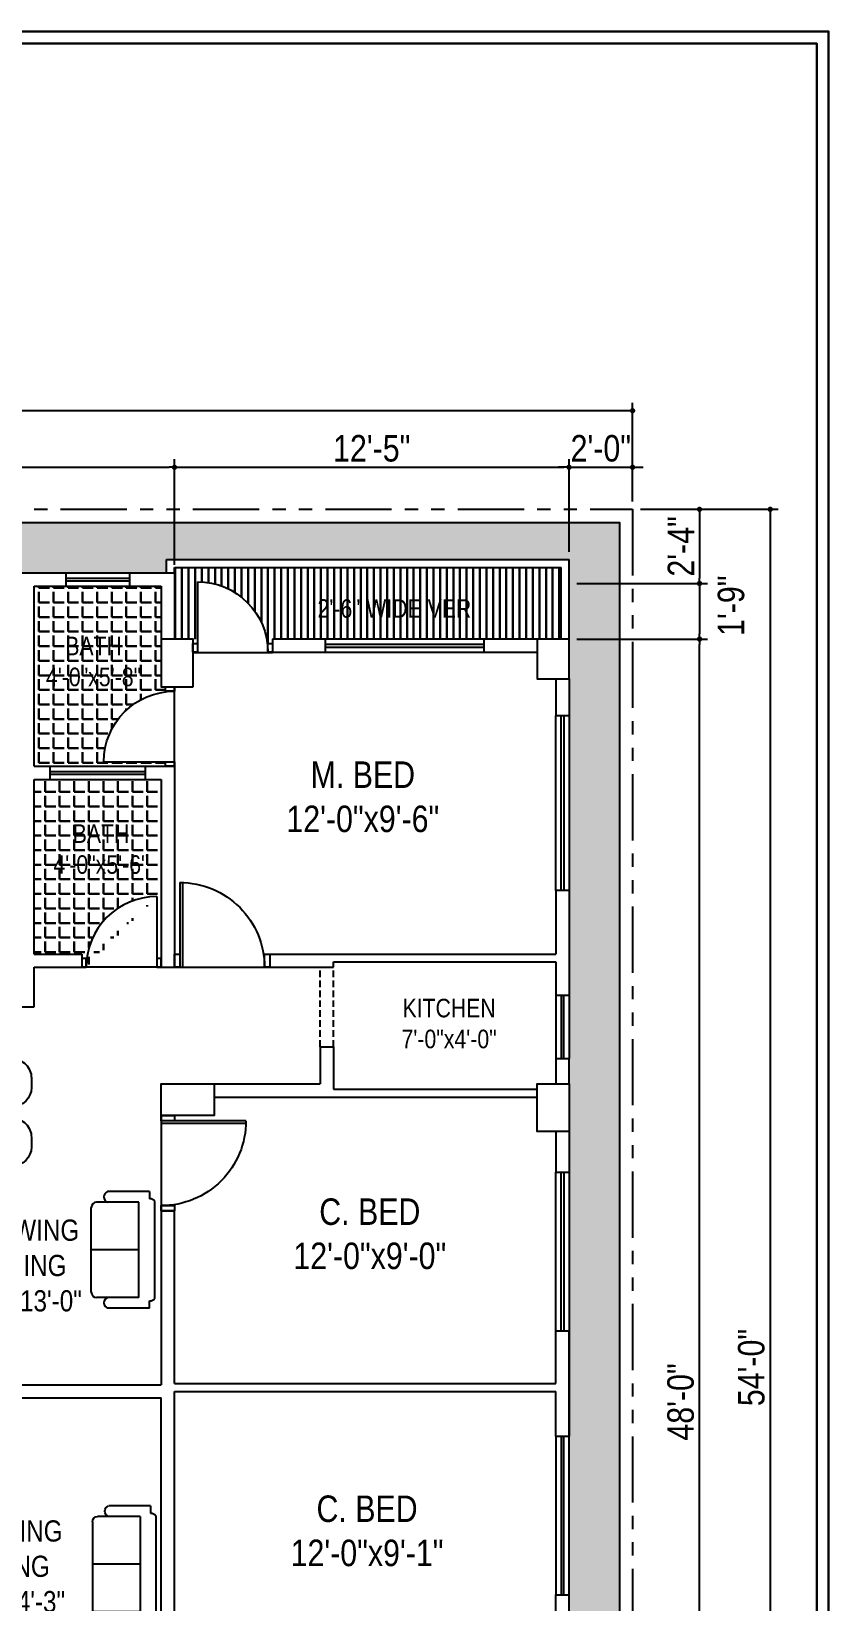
# Model space of a CAD drawing. Header units: inches. Extents: x -159432 to -126829, y -44881 to -40109.
# Drawn here: x -154369 to -154068, y -42200 to -41607 of the extents above; entities that cross this region are included whole.
import ezdxf

# ---------------------------------------------------------------- set-up
doc = ezdxf.new("R2010")
doc.units = ezdxf.units.IN
doc.header["$LTSCALE"] = 10
doc.header["$MEASUREMENT"] = 0
doc.header["$PDMODE"] = 34
doc.linetypes.add('HIDDEN', pattern=[0.375, 0.25, -0.125])
doc.linetypes.add('PHANTOMX2', pattern=[5, 2.5, -0.5, 0.5, -0.5, 0.5, -0.5])
doc.layers.get('0').update_dxf_attribs({"color": 140, "lineweight": 25})
doc.layers.get('Defpoints').update_dxf_attribs({"lineweight": 25})
for name, color, linetype, lineweight in [('BOUNDERY', 32, 'PHANTOMX2', 25), ('COLUM', 10, 'Continuous', 25), ('DIM', 6, 'Continuous', 25), ('door', 123, 'Continuous', 25), ('FUR', 161, 'Continuous', 25), ('FURNITURE', 77, 'Continuous', 25), ('H', 8, 'Continuous', 15), ('h2', 165, 'Continuous', 30), ('line', 134, 'Continuous', 30), ('TEXT', 6, 'Continuous', 25), ('wall', 7, 'Continuous', 25), ('win', 143, 'Continuous', 25)]:
    doc.layers.add(name, color=color, linetype=linetype, lineweight=lineweight)
doc.styles.add('arn', font='ARIALN.TTF')
doc.dimstyles.new('DIM', dxfattribs={"dimtxt": 10, "dimasz": 2, "dimexe": 3, "dimexo": 3, "dimgap": 2, "dimtad": 1, "dimdec": 1, "dimzin": 1, "dimdsep": 46, "dimlunit": 4, "dimtxsty": 'arn', "dimblk": 'DOT', "dimcen": 0.09, "dimclrd": 256, "dimclre": 256, "dimclrt": 256, "dimaunit": 1, "dimadec": 0, "dimazin": 0, "dimtfac": 1, "dimtdec": 1, "dimtix": 1, "dimtmove": 2, "dimatfit": 3, "dimldrblk": 'OPEN30', "dimfxl": 10, "dimtolj": 1, "dimtzin": 0, "dimlwd": -1, "dimlwe": -1, "dimarcsym": 0})
pattern_1 = [(90, (-2707.9272, 0), (-3.535533905, 3.535533905), [0.9375, -6.13356781]), (45, (-2707.927, 0), (-3.5355339, 3.5355339), [0.9375, -4.0625]), (135, (-2707.927, 0), (-3.5355339, -3.5355339), [0.9375, -4.0625])]

# ---------------------------------------------------------------- blocks, each defined once
blk = doc.blocks.new('D36')
at = {"layer": 'door'}
for p, q in [((27731.72, -1583.1), (27731.72, -1585.1)), ((27736.72, -1583.1), (27731.72, -1583.1)), ((27731.72, -1619.1), (27731.72, -1583.1)), ((27731.72, -1585.1), (27736.72, -1585.1)), ((27736.72, -1585.1), (27736.72, -1583.1)), ((27763.72, -1616.1), (27731.72, -1616.1)), ((27763.72, -1617.1), (27731.72, -1617.1)), ((27736.72, -1617.1), (27731.72, -1617.1)), ((27731.72, -1617.1), (27731.72, -1619.1)), ((27736.72, -1619.1), (27736.72, -1617.1)), ((27731.72, -1619.1), (27736.72, -1619.1))]:
    blk.add_line(p, q, dxfattribs=at)
at = {"layer": 'door', "linetype": 'ByBlock'}
blk.add_ellipse((27731.72, -1617.1), major_axis=(-22.63, -22.63), ratio=1, start_param=2.356194, end_param=3.926991, dxfattribs=at)
blk = doc.blocks.new('D1')
at = {"layer": 'door'}
for p, q in [((231942, 594723), (231942, 594673)), ((232042, 594723), (231942, 594723)), ((232042, 594673), (232042, 594723)), ((231942, 594673), (232042, 594673)), ((232742, 593873), (231942, 593873)), ((232042, 593873), (231942, 593873)), ((231942, 593873), (231942, 593823)), ((231942, 593823), (232042, 593823)), ((232042, 593823), (232042, 593873))]:
    blk.add_line(p, q, dxfattribs=at)
at = {"layer": 'door', "linetype": 'ByBlock'}
blk.add_arc((231942, 593873), 800, 0, 90, dxfattribs=at)
blk = doc.blocks.new('door')
at = {"layer": 'door'}
blk.add_line((-148358.38, -38071.49), (-148328.38, -38071.49), dxfattribs=at)
at = {"layer": 'door', "extrusion": (0, 0, -1), "xscale": 0.03333332273177803, "yscale": 0.03333332278998569, "zscale": -0.0333333227645894, "rotation": 90}
blk.add_blockref('D1', (168152.49, -45802.87), dxfattribs=at)
blk = doc.blocks.new('sf')
at = {"layer": 'FURNITURE'}
for p, q in [((-163437.22, -36082.66), (-163437.22, -36135.95)), ((-163435.22, -36078.95), (-163419.38, -36078.95)), ((-163435.22, -36078.95), (-163435.22, -36081.67)), ((-163431.22, -36082.95), (-163431.22, -36136.95)), ((-163431.22, -36082.95), (-163415.22, -36082.95)), ((-163413.22, -36084.95), (-163413.22, -36134.95)), ((-163431.22, -36100.95), (-163413.22, -36100.95)), ((-163431.22, -36118.95), (-163413.22, -36118.95)), ((-163437.22, -36135.95), (-163437.22, -36137.5)), ((-163431.22, -36136.95), (-163415.22, -36136.95)), ((-163435.22, -36138.57), (-163435.22, -36140.95)), ((-163435.22, -36140.95), (-163419.38, -36140.95))]:
    blk.add_line(p, q, dxfattribs=at)
for centre, radius, start, end in [((-163435.27, -36084.07), 2.41, 88.83078, 144.15884), ((-163420.1, -36080.95), 2.13, 289.89458, 70.10542), ((-163415.22, -36084.95), 2, 0, 90), ((-163420.1, -36138.95), 2.13, 289.89458, 70.10542), ((-163415.22, -36134.95), 2, 270, 0), ((-163435.22, -36136.17), 2.4, 213.77695, 270.03701)]:
    blk.add_arc(centre, radius, start, end, dxfattribs=at)
blk = doc.blocks.new('s1')
at = {"layer": 'FURNITURE'}
for p, q in [((-147203.1, -40403.5), (-147219.1, -40403.5)), ((-147199.1, -40399.5), (-147214.94, -40399.5)), ((-147203.1, -40439.5), (-147203.1, -40403.5)), ((-147199.1, -40399.5), (-147199.1, -40402.22)), ((-147197.1, -40439.79), (-147197.1, -40403.21)), ((-147221.1, -40437.5), (-147221.1, -40405.5)), ((-147203.1, -40421.5), (-147221.1, -40421.5)), ((-147203.1, -40439.5), (-147219.1, -40439.5)), ((-147199.1, -40443.5), (-147199.1, -40440.79)), ((-147199.1, -40443.5), (-147214.94, -40443.5))]:
    blk.add_line(p, q, dxfattribs=at)
for centre, radius, start, end in [((-147219.1, -40405.5), 2, 90, 180), ((-147214.22, -40401.5), 2.13, 109.89458, 250.10542), ((-147199.05, -40404.62), 2.41, 35.84116, 91.16922), ((-147219.1, -40437.5), 2, 180, 270), ((-147214.22, -40441.5), 2.13, 109.89458, 250.10542), ((-147199.05, -40438.38), 2.41, 268.83078, 324.15884)]:
    blk.add_arc(centre, radius, start, end, dxfattribs=at)
blk = doc.blocks.new('_Dot')
at = {"color": 0, "linetype": 'ByBlock', "lineweight": -2}
blk.add_line((-0.5, 0), (-1, 0), dxfattribs=at)
at = {"color": 0, "linetype": 'ByBlock', "const_width": 0.5}
blk.add_lwpolyline([(-0.25, 0, 1), (0.25, 0, 1)], format="xyb", close=True, dxfattribs=at)
blk = doc.blocks.new('*D480')
at = {"layer": 'Defpoints', "color": 0}
for p in [(-154658.16, -41750.6), (-154658.16, -41787.83), (-154142.16, -41787.83)]:
    blk.add_point(p, dxfattribs=at)
at = {"layer": 'DIM'}
for p, q in [((-154658.16, -41784.83), (-154658.16, -41747.6)), ((-154144.16, -41750.6), (-154656.16, -41750.6)), ((-154142.16, -41784.83), (-154142.16, -41747.6))]:
    blk.add_line(p, q, dxfattribs=at)
at = {"layer": 'DIM', "xscale": 2, "yscale": 2, "zscale": 2, "rotation": 180}
blk.add_blockref('_Dot', (-154658.16, -41750.6), dxfattribs=at)
at = {"layer": 'DIM', "xscale": 2, "yscale": 2, "zscale": 2}
blk.add_blockref('_Dot', (-154142.16, -41750.6), dxfattribs=at)
at = {"layer": 'DIM', "insert": (-154400.16, -41743.5), "char_height": 10, "attachment_point": 5, "style": 'arn'}
blk.add_mtext('\\A1;43\'-0"', dxfattribs=at)
blk = doc.blocks.new('_Open30')
at = {"color": 0, "linetype": 'ByBlock', "lineweight": -2}
for p, q in [((-1, 0.27), (0, 0)), ((0, 0), (-1, -0.27)), ((0, 0), (-1, 0))]:
    blk.add_line(p, q, dxfattribs=at)
blk = doc.blocks.new('*D474')
at = {"layer": 'Defpoints', "color": 0}
for p in [(-154142.16, -41771.96), (-154142.16, -41787.83), (-154166.16, -41806.83)]:
    blk.add_point(p, dxfattribs=at)
at = {"layer": 'DIM'}
for p, q in [((-154168.16, -41771.96), (-154170.16, -41771.96)), ((-154166.16, -41803.83), (-154166.16, -41768.96)), ((-154166.16, -41771.96), (-154142.16, -41771.96)), ((-154142.16, -41784.83), (-154142.16, -41768.96)), ((-154140.16, -41771.96), (-154138.16, -41771.96))]:
    blk.add_line(p, q, dxfattribs=at)
at = {"layer": 'DIM', "xscale": 2, "yscale": 2, "zscale": 2}
blk.add_blockref('_Dot', (-154166.16, -41771.96), dxfattribs=at)
at = {"layer": 'DIM', "xscale": 2, "yscale": 2, "zscale": 2, "rotation": 180}
blk.add_blockref('_Dot', (-154142.16, -41771.96), dxfattribs=at)
at = {"layer": 'DIM', "insert": (-154154.16, -41764.86), "char_height": 10, "attachment_point": 5, "style": 'arn'}
blk.add_mtext('\\A1;2\'-0"', dxfattribs=at)
blk = doc.blocks.new('*D478')
at = {"layer": 'Defpoints', "color": 0}
for p in [(-154315.16, -41771.96), (-154493.16, -41806.83), (-154315.16, -41811.83)]:
    blk.add_point(p, dxfattribs=at)
at = {"layer": 'DIM'}
for p, q in [((-154493.16, -41803.83), (-154493.16, -41768.96)), ((-154491.16, -41771.96), (-154317.16, -41771.96)), ((-154315.16, -41808.83), (-154315.16, -41768.96))]:
    blk.add_line(p, q, dxfattribs=at)
at = {"layer": 'DIM', "xscale": 2, "yscale": 2, "zscale": 2, "rotation": 180}
blk.add_blockref('_Dot', (-154493.16, -41771.96), dxfattribs=at)
at = {"layer": 'DIM', "xscale": 2, "yscale": 2, "zscale": 2}
blk.add_blockref('_Dot', (-154315.16, -41771.96), dxfattribs=at)
at = {"layer": 'DIM', "insert": (-154404.16, -41764.86), "char_height": 10, "attachment_point": 5, "style": 'arn'}
blk.add_mtext('\\A1;14\'-10"', dxfattribs=at)
blk = doc.blocks.new('*D479')
at = {"layer": 'Defpoints', "color": 0}
for p in [(-154166.16, -41771.96), (-154166.16, -41806.83), (-154315.16, -41811.83)]:
    blk.add_point(p, dxfattribs=at)
at = {"layer": 'DIM'}
for p, q in [((-154315.16, -41808.83), (-154315.16, -41768.96)), ((-154313.16, -41771.96), (-154168.16, -41771.96)), ((-154166.16, -41803.83), (-154166.16, -41768.96))]:
    blk.add_line(p, q, dxfattribs=at)
at = {"layer": 'DIM', "xscale": 2, "yscale": 2, "zscale": 2, "rotation": 180}
blk.add_blockref('_Dot', (-154315.16, -41771.96), dxfattribs=at)
at = {"layer": 'DIM', "xscale": 2, "yscale": 2, "zscale": 2}
blk.add_blockref('_Dot', (-154166.16, -41771.96), dxfattribs=at)
at = {"layer": 'DIM', "insert": (-154240.66, -41764.86), "char_height": 10, "attachment_point": 5, "style": 'arn'}
blk.add_mtext('\\A1;12\'-5"', dxfattribs=at)
blk = doc.blocks.new('*D469')
at = {"layer": 'Defpoints', "color": 0}
for p in [(-154142.16, -41787.83), (-154166.16, -41815.83), (-154116.88, -41815.83)]:
    blk.add_point(p, dxfattribs=at)
at = {"layer": 'DIM'}
for p, q in [((-154139.16, -41787.83), (-154113.88, -41787.83)), ((-154116.88, -41789.83), (-154116.88, -41813.83)), ((-154163.16, -41815.83), (-154113.88, -41815.83))]:
    blk.add_line(p, q, dxfattribs=at)
at = {"layer": 'DIM', "xscale": 2, "yscale": 2, "zscale": 2}
for p, rotation in [((-154116.88, -41787.83), 90), ((-154116.88, -41815.83), 270)]:
    blk.add_blockref('_Dot', p, dxfattribs=dict(at, rotation=rotation))
at = {"layer": 'DIM', "insert": (-154123.9, -41801.83), "char_height": 10, "attachment_point": 5, "rotation": 90, "style": 'arn'}
blk.add_mtext('\\A1;2\'-4"', dxfattribs=at)
blk = doc.blocks.new('*D471')
at = {"layer": 'Defpoints', "color": 0}
for p in [(-154142.16, -41787.83), (-154142.16, -42435.83), (-154090.18, -42435.83)]:
    blk.add_point(p, dxfattribs=at)
at = {"layer": 'DIM'}
for p, q in [((-154139.16, -41787.83), (-154087.18, -41787.83)), ((-154090.18, -41789.83), (-154090.18, -42433.83)), ((-154139.16, -42435.83), (-154087.18, -42435.83))]:
    blk.add_line(p, q, dxfattribs=at)
at = {"layer": 'DIM', "xscale": 2, "yscale": 2, "zscale": 2}
for p, rotation in [((-154090.18, -41787.83), 90), ((-154090.18, -42435.83), 270)]:
    blk.add_blockref('_Dot', p, dxfattribs=dict(at, rotation=rotation))
at = {"layer": 'DIM', "insert": (-154097.29, -42111.83), "char_height": 10, "attachment_point": 5, "rotation": 90, "style": 'arn'}
blk.add_mtext('\\A1;54\'-0"', dxfattribs=at)
blk = doc.blocks.new('*D472')
at = {"layer": 'Defpoints', "color": 0}
for p in [(-154166.16, -41815.83), (-154166.16, -41836.83), (-154116.88, -41836.83)]:
    blk.add_point(p, dxfattribs=at)
at = {"layer": 'DIM'}
for p, q in [((-154163.16, -41815.83), (-154113.88, -41815.83)), ((-154116.88, -41817.83), (-154116.88, -41834.83)), ((-154163.16, -41836.83), (-154113.88, -41836.83))]:
    blk.add_line(p, q, dxfattribs=at)
at = {"layer": 'DIM', "xscale": 2, "yscale": 2, "zscale": 2}
for p, rotation in [((-154116.88, -41815.83), 90), ((-154116.88, -41836.83), 270)]:
    blk.add_blockref('_Dot', p, dxfattribs=dict(at, rotation=rotation))
at = {"layer": 'DIM', "insert": (-154104.95, -41824.22), "char_height": 10, "attachment_point": 5, "rotation": 90, "style": 'arn'}
blk.add_mtext('\\A1;1\'-9"', dxfattribs=at)
blk = doc.blocks.new('*D475')
at = {"layer": 'Defpoints', "color": 0}
for p in [(-154166.16, -41836.83), (-154116.88, -41836.83), (-154166.16, -42412.83)]:
    blk.add_point(p, dxfattribs=at)
at = {"layer": 'DIM'}
for p, q in [((-154163.16, -41836.83), (-154113.88, -41836.83)), ((-154116.88, -42410.83), (-154116.88, -41838.83)), ((-154163.16, -42412.83), (-154113.88, -42412.83))]:
    blk.add_line(p, q, dxfattribs=at)
at = {"layer": 'DIM', "xscale": 2, "yscale": 2, "zscale": 2}
for p, rotation in [((-154116.88, -41836.83), 90), ((-154116.88, -42412.83), 270)]:
    blk.add_blockref('_Dot', p, dxfattribs=dict(at, rotation=rotation))
at = {"layer": 'DIM', "insert": (-154123.99, -42124.83), "char_height": 10, "attachment_point": 5, "rotation": 90, "style": 'arn'}
blk.add_mtext('\\A1;48\'-0"', dxfattribs=at)

msp = doc.modelspace()

# ---------------------------------------------------------------- hatches: boundary and pattern name
at = {"layer": 'H'}
h = msp.add_hatch(dxfattribs=at)
h.set_pattern_fill('GRASS', color=3, scale=5, style=0)
h.set_pattern_definition(pattern_1)
h.paths.add_polyline_path([(-154147.16309, -41792.82783), (-154653.16309, -41792.82783), (-154653.16309, -42111.82783), (-154640.16309, -42111.82783), (-154640.16309, -42090.82783), (-154640.16309, -42063.82783), (-154634.16309, -42063.82783), (-154634.16309, -42027.84863), (-154634.16309, -42006.15268), (-154634.16309, -41982.4008), (-154634.16309, -41940.82783), (-154634.16309, -41880.82783), (-154634.16309, -41851.82783), (-154634.16309, -41836.82783), (-154634.16309, -41806.82783), (-154563.16309, -41806.82783), (-154539.80738, -41806.82783), (-154515.80738, -41806.82783), (-154493.16309, -41806.82783), (-154493.16309, -41811.82783), (-154463.16309, -41811.82783), (-154403.16309, -41811.82783), (-154356.16309, -41811.82783), (-154332.16309, -41811.82783), (-154318.16309, -41811.82783), (-154318.16309, -41806.82783), (-154166.16309, -41806.82783), (-154166.16309, -41836.82783), (-154166.16309, -41851.82783), (-154166.16309, -41865.77154), (-154166.16309, -41931.77154), (-154166.16309, -41971.39267), (-154166.16309, -41995.14456), (-154166.16309, -42004.71524), (-154166.16309, -42022.71524), (-154166.16309, -42038.02706), (-154166.16309, -42098.00625), (-154166.16309, -42111.82783), (-154147.16309, -42111.82783)])
h.paths.add_polyline_path([(-154447.41577, -41813.30669), (-154447.41577, -41786.34898), (-154432.20431, -41786.34898), (-154432.20431, -41813.30669)], flags=9)
h = msp.add_hatch(dxfattribs=at)
h.set_pattern_fill('GRASS', color=3, scale=5, style=0)
h.set_pattern_definition(pattern_1)
h.paths.add_polyline_path([(-154166.16309, -42312.82783), (-154166.16309, -42366.82783), (-154166.16309, -42397.82784), (-154166.16309, -42412.82784), (-154178.16309, -42412.82784), (-154210.16309, -42412.82783), (-154270.16309, -42412.82783), (-154308.16309, -42412.82783), (-154320.16309, -42412.82783), (-154338.16309, -42412.82783), (-154362.16309, -42412.82783), (-154377.9123, -42412.82783), (-154437.9123, -42412.82783), (-154486.16309, -42412.82783), (-154498.16309, -42412.82783, 0.236805474), (-154490.22693, -42430.82783), (-154147.16309, -42430.82783), (-154147.16309, -42111.82783), (-154166.16309, -42111.82783), (-154166.16309, -42137.73386), (-154166.16309, -42197.71305), (-154166.16309, -42216.94042), (-154166.16309, -42234.94042), (-154166.16309, -42246.36566), (-154166.16309, -42270.11754)])
at = {"layer": 'h2'}
h = msp.add_hatch(dxfattribs=at)
h.set_pattern_fill('LINE', color=256, scale=20, angle=90, style=0)
h.set_pattern_definition([(90, (-6922.3471, -116.5162), (-2.5, 2e-16), [])])
edge = h.paths.add_edge_path()
edge.add_line((-154315.16309, -41809.82783), (-154315.16309, -41811.82783))
edge.add_line((-154315.16309, -41811.82783), (-154315.16309, -41836.82783))
edge.add_line((-154315.16309, -41836.82783), (-154306.493, -41836.82783))
edge.add_line((-154306.493, -41836.82783), (-154306.493, -41815.16117))
edge.add_ellipse((-154306.493, -41841.82783), major_axis=(26.66666, 0.00337), ratio=0.999999998, start_angle=359.99275559, end_angle=449.99275559, ccw=False)
edge.add_line((-154279.95341, -41838.4945), (-154278.15968, -41838.4945))
edge.add_line((-154278.15968, -41838.4945), (-154278.15968, -41836.82783))
edge.add_line((-154278.15968, -41836.82783), (-154258.16309, -41836.82783))
edge.add_line((-154258.16309, -41836.82783), (-154198.16309, -41836.82783))
edge.add_line((-154198.16309, -41836.82783), (-154178.16309, -41836.82783))
edge.add_line((-154178.16309, -41836.82783), (-154169.16309, -41836.82783))
edge.add_line((-154169.16309, -41836.82783), (-154169.16309, -41809.82783))
edge.add_line((-154169.16309, -41809.82783), (-154315.16309, -41809.82783))
h.paths.add_polyline_path([(-154262.7327, -41819.99629), (-154201.48986, -41819.99629), (-154201.48986, -41830.64431), (-154262.7327, -41830.64431)], flags=24)
h = msp.add_hatch(dxfattribs=at)
h.set_pattern_fill('ANGLE', color=256, scale=20, style=0)
h.set_pattern_definition([(0, (-6922.347, -116.516), (0, 5.5), [4, -1.5]), (90, (-6922.347, -116.516), (-5.5, 3e-16), [4, -1.5])])
edge = h.paths.add_edge_path()
edge.add_line((-154356.16309, -41816.82783), (-154368.16309, -41816.82783))
edge.add_line((-154368.16309, -41816.82783), (-154368.16309, -41884.82782))
edge.add_line((-154368.16309, -41884.82782), (-154362.16309, -41884.82782))
edge.add_line((-154362.16309, -41884.82782), (-154326.16309, -41884.82782))
edge.add_line((-154326.16309, -41884.82782), (-154318.49642, -41884.82782))
edge.add_line((-154318.49642, -41884.82782), (-154318.49642, -41883.16116))
edge.add_line((-154318.49642, -41883.16116), (-154341.82975, -41883.16116))
edge.add_ellipse((-154315.16309, -41883.16116), major_axis=(-0.00337, 26.66666), ratio=0.999999998, start_angle=359.99275335, end_angle=449.99275335, ccw=False)
edge.add_line((-154315.16309, -41856.4945), (-154318.49642, -41856.4945))
edge.add_line((-154318.49642, -41856.4945), (-154318.49642, -41854.82783))
edge.add_line((-154318.49642, -41854.82783), (-154320.15967, -41854.82783))
edge.add_line((-154320.15967, -41854.82783), (-154320.15967, -41852.82783))
edge.add_line((-154320.16309, -41852.82783), (-154320.16309, -41848.82783))
edge.add_line((-154320.15967, -41848.82783), (-154320.15967, -41836.82783))
edge.add_line((-154320.15967, -41836.82783), (-154320.16309, -41836.82783))
edge.add_line((-154320.16309, -41836.82783), (-154320.16309, -41816.82783))
edge.add_line((-154320.16309, -41816.82783), (-154332.16309, -41816.82783))
edge.add_line((-154332.16309, -41816.82783), (-154356.16309, -41816.82783))
h.paths.add_polyline_path([(-154365.21469, -41834.19216), (-154326.22765, -41834.19216), (-154326.22765, -41856.50685), (-154365.21469, -41856.50685)], flags=24)
h = msp.add_hatch(dxfattribs=at)
h.set_pattern_fill('ANGLE', color=256, scale=20, style=0)
h.set_pattern_definition([(0, (-4918.017, -116.516), (0, 5.5), [4, -1.5]), (90, (-4918.017, -116.516), (-5.5, 3e-16), [4, -1.5])])
edge = h.paths.add_edge_path()
edge.add_line((-154362.16309, -41889.82782), (-154368.16309, -41889.82782))
edge.add_line((-154368.16309, -41889.82782), (-154368.16309, -41955.71524))
edge.add_line((-154368.16309, -41955.71524), (-154350.16309, -41955.71524))
edge.add_line((-154350.16309, -41955.71524), (-154350.16309, -41957.38191))
edge.add_line((-154350.16309, -41957.38191), (-154348.26091, -41957.38191))
edge.add_ellipse((-154321.82976, -41960.71524), major_axis=(-26.66666, 0.00043), ratio=0.999999998, start_angle=-89.99908437, end_angle=0.00091563, ccw=False)
edge.add_line((-154321.82976, -41934.04859), (-154321.82976, -41957.38191))
edge.add_line((-154321.82976, -41957.38191), (-154320.16309, -41957.38191))
edge.add_line((-154320.16309, -41957.38191), (-154320.16309, -41889.82782))
edge.add_line((-154320.16309, -41889.82782), (-154326.16309, -41889.82782))
edge.add_line((-154326.16309, -41889.82782), (-154362.16309, -41889.82782))
h.paths.add_polyline_path([(-154362.39217, -41904.9778), (-154323.40513, -41904.9778), (-154323.40513, -41927.29249), (-154362.39217, -41927.29249)], flags=24)

# ---------------------------------------------------------------- linework, layer by layer
at = {"layer": 'BOUNDERY'}
msp.add_lwpolyline([(-154658.16309, -41787.82783), (-154142.16309, -41787.82783), (-154142.16309, -42435.82783), (-154658.16309, -42435.82783)], close=True, dxfattribs=at)
at = {"layer": 'COLUM'}
for points in [[(-154308.15967, -41854.82783), (-154308.15967, -41836.82783), (-154320.15967, -41836.82783), (-154320.15967, -41854.82783), (-154308.15967, -41854.82783)], [(-154166.16309, -41851.82783), (-154166.16309, -41836.82783), (-154178.16309, -41836.82783), (-154178.16309, -41851.82783), (-154166.16309, -41851.82783)], [(-154300.16309, -42004.71524), (-154300.16309, -42016.71524), (-154320.16309, -42016.71524), (-154320.16309, -42004.71524), (-154300.16309, -42004.71524)], [(-154166.16309, -42004.71524), (-154166.16309, -42022.71524), (-154178.16309, -42022.71524), (-154178.16309, -42004.71524), (-154166.16309, -42004.71524)]]:
    msp.add_lwpolyline(points, dxfattribs=at)
at = {"layer": 'DIM'}
for p, q in [((-154318.16309, -41806.82783), (-154166.16309, -41806.82783)), ((-154318.16309, -41811.82783), (-154318.16309, -41806.82783)), ((-154315.16309, -41809.82783), (-154169.16309, -41809.82783)), ((-154315.16309, -41811.82783), (-154315.16309, -41809.82783)), ((-154169.16309, -41836.82783), (-154169.16309, -41809.82783)), ((-154166.16309, -41836.82783), (-154166.16309, -41806.82783))]:
    msp.add_line(p, q, dxfattribs=at)
at = {"layer": 'door', "linetype": 'HIDDEN'}
for p, q in [((-154260.16309, -41990.71524), (-154260.16309, -41960.71524)), ((-154255.16309, -41990.71524), (-154255.16309, -41960.71524))]:
    msp.add_line(p, q, dxfattribs=at)
at = {"layer": 'FUR'}
for p, q in [((-154369.1853, -42002.5274), (-154369.1853, -42006.1274)), ((-154369.1853, -42024.93468), (-154369.1853, -42028.53468))]:
    msp.add_line(p, q, dxfattribs=at)
at = {"layer": 'FUR', "extrusion": (0, 0, -1)}
for centre, major_axis, start_param, end_param in [((-154376.3853, -42002.5274), (5.09117, 5.09117), 5.497787144, 7.068583471), ((-154376.3853, -42006.1274), (5.09117, -5.09117), -0.785398163, 0.785398163), ((-154376.3853, -42024.93468), (5.09117, 5.09117), 5.497787144, 7.068583471), ((-154376.3853, -42028.53468), (5.09117, -5.09117), -0.785398163, 0.785398163)]:
    msp.add_ellipse(centre, major_axis=major_axis, ratio=1, start_param=start_param, end_param=end_param, dxfattribs=at)
at = {"layer": 'line'}
msp.add_lwpolyline([(-154753.7778, -41607.40287), (-154753.7778, -42638.26387), (-154068.14282, -42638.26387), (-154068.14282, -41607.40287)], close=True, dxfattribs=at)
msp.add_lwpolyline([(-154072.65015, -42571.95265), (-154072.65015, -41611.9102), (-154749.27047, -41611.9102), (-154749.27047, -42571.95265)], dxfattribs=at)
at = {"layer": 'wall'}
for p, q in [((-154403.16309, -41811.82783), (-154356.16309, -41811.82783)), ((-154332.16309, -41811.82783), (-154315.16309, -41811.82783)), ((-154332.16309, -41811.82783), (-154332.16309, -41816.82783)), ((-154368.16309, -41884.82782), (-154368.16309, -41816.82783)), ((-154368.16309, -41816.82783), (-154356.16309, -41816.82783)), ((-154332.16309, -41816.82783), (-154320.16309, -41816.82783)), ((-154278.15968, -41836.82783), (-154278.15968, -41841.82783)), ((-154258.16309, -41836.82783), (-154278.15968, -41836.82783)), ((-154258.16309, -41841.82783), (-154258.16309, -41836.82783)), ((-154258.16309, -41841.82783), (-154258.16309, -41836.82783)), ((-154178.16309, -41836.82783), (-154198.16309, -41836.82783)), ((-154198.16309, -41841.82783), (-154198.16309, -41836.82783)), ((-154198.16309, -41841.82783), (-154198.16309, -41836.82783)), ((-154258.16309, -41841.82783), (-154278.15968, -41841.82783)), ((-154178.16309, -41841.82783), (-154198.16309, -41841.82783)), ((-154166.16309, -41865.77154), (-154171.16309, -41865.77154)), ((-154368.16309, -41884.82782), (-154362.16309, -41884.82782)), ((-154326.16309, -41884.82782), (-154315.16309, -41884.82782)), ((-154326.16309, -41884.82782), (-154326.16309, -41889.82782)), ((-154368.16309, -41955.71524), (-154368.16309, -41889.82782)), ((-154368.16309, -41889.82782), (-154362.16309, -41889.82782)), ((-154326.16309, -41889.82782), (-154320.16309, -41889.82782)), ((-154166.16309, -41931.77154), (-154171.16309, -41931.77154)), ((-154368.16309, -41955.71524), (-154350.16309, -41955.71524)), ((-154279.16309, -41955.71524), (-154171.16309, -41955.71524)), ((-154368.16309, -41975.71524), (-154368.16309, -41960.71524)), ((-154368.16309, -41960.71524), (-154350.16309, -41960.71524)), ((-154320.16309, -41960.71524), (-154315.16309, -41960.71524)), ((-154279.16309, -41960.71524), (-154255.16309, -41960.71524)), ((-154255.16309, -41958.71524), (-154171.16309, -41958.71524)), ((-154255.16309, -41960.71524), (-154255.16309, -41958.71524)), ((-154410.16309, -41975.71524), (-154368.16309, -41975.71524)), ((-154166.16309, -41971.39267), (-154171.16309, -41971.39267)), ((-154260.16309, -41990.71524), (-154255.16309, -41990.71524)), ((-154171.16309, -41995.14456), (-154166.16309, -41995.14456)), ((-154166.16309, -42004.71524), (-154166.16309, -41995.14456)), ((-154300.16309, -42004.71524), (-154260.16309, -42004.71524)), ((-154300.16309, -42009.71524), (-154178.16309, -42009.71524)), ((-154255.16309, -42006.71524), (-154178.16309, -42006.71524)), ((-154171.16309, -42038.02706), (-154166.16309, -42038.02706)), ((-154320.16309, -42052.71524), (-154315.16309, -42052.71524)), ((-154171.16309, -42098.00625), (-154166.16309, -42098.00625)), ((-154171.16309, -42117.82783), (-154171.16309, -42098.00625)), ((-154428.16309, -42118.32783), (-154320.16309, -42118.32783)), ((-154315.16309, -42117.82783), (-154171.16309, -42117.82783)), ((-154428.16309, -42123.32783), (-154320.16309, -42123.32783)), ((-154315.16309, -42120.82783), (-154171.16309, -42120.82783)), ((-154171.16309, -42137.73386), (-154171.16309, -42120.82783)), ((-154171.16309, -42137.73386), (-154166.16309, -42137.73386)), ((-154171.16309, -42197.71305), (-154166.16309, -42197.71305)), ((-154166.16309, -42216.94042), (-154166.16309, -42197.71305))]:
    msp.add_line(p, q, dxfattribs=at)
at = {"layer": 'wall', "ltscale": 0.5}
for p, q in [((-154356.16309, -41811.82783), (-154356.16309, -41816.82783)), ((-154315.16309, -41811.82783), (-154315.16309, -41836.82783)), ((-154320.16309, -41816.82783), (-154320.16309, -41836.82783)), ((-154320.16309, -41848.82783), (-154320.16309, -41852.82783)), ((-154171.16309, -41851.82783), (-154171.16309, -41865.77154)), ((-154166.16309, -41851.82783), (-154166.16309, -41865.77154)), ((-154362.16309, -41884.82782), (-154362.16309, -41889.82782)), ((-154315.16309, -41884.82782), (-154315.16309, -41960.71524)), ((-154315.16309, -41884.82782), (-154315.16309, -41960.71524)), ((-154320.16309, -41889.82782), (-154320.16309, -41960.71524)), ((-154171.16309, -41931.77154), (-154171.16309, -41955.71524)), ((-154166.16309, -41931.77154), (-154166.16309, -41971.39267)), ((-154350.16309, -41955.71524), (-154350.16309, -41960.71524)), ((-154279.16309, -41955.71524), (-154279.16309, -41960.71524)), ((-154171.16309, -41958.71524), (-154171.16309, -41971.39267)), ((-154260.16309, -41990.71524), (-154260.16309, -42004.71524)), ((-154255.16309, -41990.71524), (-154255.16309, -42006.71524)), ((-154171.16309, -41995.14456), (-154171.16309, -42004.71524)), ((-154171.16309, -42022.71524), (-154171.16309, -42038.02706)), ((-154166.16309, -42022.71524), (-154166.16309, -42038.02706)), ((-154166.16309, -42038.02706), (-154166.16309, -42038.91837)), ((-154320.16309, -42052.71524), (-154320.16309, -42118.32783)), ((-154315.16309, -42117.82783), (-154315.16309, -42052.71524)), ((-154166.16309, -42137.73386), (-154166.16309, -42098.00625)), ((-154166.16309, -42098.00625), (-154166.16309, -42137.73386)), ((-154320.16309, -42214.94042), (-154320.16309, -42123.32783)), ((-154315.16309, -42214.94042), (-154315.16309, -42120.82783)), ((-154171.16309, -42216.94042), (-154171.16309, -42197.71305)), ((-154166.16309, -42197.71305), (-154166.16309, -42196.82174))]:
    msp.add_line(p, q, dxfattribs=at)
msp.add_lwpolyline([(-154630.09924, -42430.82783), (-154653.16309, -42430.82783), (-154653.16309, -41792.82783), (-154147.16309, -41792.82783), (-154147.16309, -42430.82783), (-154490.22693, -42430.82783)], dxfattribs=at)
at = {"layer": 'win'}
for p, q in [((-154356.16309, -41811.82783), (-154332.16309, -41811.82783)), ((-154356.16309, -41813.82783), (-154332.16309, -41813.82783)), ((-154356.16309, -41814.82783), (-154332.16309, -41814.82783)), ((-154356.16309, -41816.82783), (-154332.16309, -41816.82783)), ((-154198.16309, -41836.82783), (-154258.16309, -41836.82783)), ((-154198.16309, -41838.82783), (-154258.16309, -41838.82783)), ((-154198.16309, -41838.82783), (-154258.16309, -41838.82783)), ((-154258.16309, -41839.82783), (-154198.16309, -41839.82783)), ((-154258.16309, -41839.82783), (-154198.16309, -41839.82783)), ((-154198.16309, -41841.82783), (-154258.16309, -41841.82783)), ((-154171.16309, -41931.77154), (-154171.16309, -41865.77154)), ((-154169.16309, -41931.77154), (-154169.16309, -41865.77154)), ((-154168.16309, -41865.77154), (-154168.16309, -41931.77154)), ((-154166.16309, -41865.77154), (-154166.16309, -41931.77154)), ((-154362.16309, -41884.82782), (-154326.16309, -41884.82782)), ((-154362.16309, -41886.82782), (-154326.16309, -41886.82782)), ((-154362.16309, -41887.82782), (-154326.16309, -41887.82782)), ((-154362.16309, -41889.82782), (-154326.16309, -41889.82782)), ((-154171.16309, -41971.39267), (-154171.16309, -41995.14456)), ((-154169.16309, -41971.39267), (-154169.16309, -41995.14456)), ((-154168.16309, -41995.14456), (-154168.16309, -41971.39267)), ((-154166.16309, -41971.39267), (-154166.16309, -41995.14456)), ((-154171.16309, -42098.00625), (-154171.16309, -42038.02706)), ((-154169.16309, -42098.00625), (-154169.16309, -42038.02706)), ((-154168.16309, -42038.02706), (-154168.16309, -42098.00625)), ((-154166.16309, -42038.02706), (-154166.16309, -42098.00625)), ((-154171.16309, -42137.73386), (-154171.16309, -42197.71305)), ((-154169.16309, -42137.73386), (-154169.16309, -42197.71305)), ((-154168.16309, -42197.71305), (-154168.16309, -42137.73386)), ((-154166.16309, -42197.71305), (-154166.16309, -42137.73386))]:
    msp.add_line(p, q, dxfattribs=at)

# ---------------------------------------------------------------- block references
at = {"layer": 'door', "xscale": -1}
for p, rotation in [((-152696.0592, -69692.43463), 270), ((-182051.88247, -43635.81913), 180)]:
    msp.add_blockref('D36', p, dxfattribs=dict(at, rotation=rotation))
at = {"layer": 'FURNITURE', "xscale": -1}
msp.add_blockref('sf', (-317759.38467, -6085.12229), dxfattribs=at)
at = {"layer": 'wall'}
for name, p in [('door', (-5949.78289, -3770.34048)), ('s1', (-7125.46547, -1645.92077))]:
    msp.add_blockref(name, p, dxfattribs=at)
at = {"layer": 'wall', "rotation": 90}
msp.add_blockref('door', (-192386.65044, 106473.54896), dxfattribs=at)
at = {"layer": 'wall', "xscale": -1}
msp.add_blockref('door', (-302678.53988, -3889.22789), dxfattribs=at)

# ---------------------------------------------------------------- texts
at = {"layer": 'TEXT', "style": 'arn'}
for s, insert, char_height, width, attachment_point in [("\\A1;2'-6'' WIDE VER", (-154232.11128, -41828.89431), 7, 58.0372578, 8), ('\\A1;BATH\\P4\'-0"x5\'-8"', (-154345.72117, -41835.94216), 7, 36.1491269, 2), ('\\A1;M. BED  \\P12\'-0"x9\'-6"', (-154244.03024, -41909.82901), 10, 57.2964529, 8), ('\\A1;BATH\\P4\'-0"x5\'-6"', (-154342.89865, -41925.54249), 7, 36.1491269, 8), ('\\A1;KITCHEN\\P7\'-0"x4\'-0"', (-154211.45328, -41991.3974), 7, 35.9533561, 8), ('\\A1;C. BED  \\P12\'-0"x9\'-0"', (-154241.39094, -42047.99091), 10, 63.6675307, 2), ('\\A1;\\pt90;DRAWING\\P/DINING \\P\\ptz;7\'-6"x13\'-0"', (-154373.23285, -42055.97357), 8, 45.8371623, 2), ('\\A1;C. BED  \\P12\'-0"x9\'-1"', (-154242.43105, -42160.15072), 10, 63.6675307, 2), ('\\A1;\\pt90;DRAWING\\P/DINING \\P\\ptz;8\'-7"x14\'-3"', (-154379.55156, -42169.53731), 8, 46.1045566, 2)]:
    msp.add_mtext(s, dxfattribs=dict(at, insert=insert, char_height=char_height, width=width, attachment_point=attachment_point))

# ---------------------------------------------------------------- dimensions: what is measured, and where the dimension line sits
at = {"layer": 'DIM'}
for base, p1, p2, picture, middle in [((-154658.16309, -41750.60205), (-154142.16309, -41787.82783), (-154658.16309, -41787.82783), '*D480', (-154400.16309, -41743.49632)), ((-154315.16309, -41771.96204), (-154493.16309, -41806.82783), (-154315.16309, -41811.82783), '*D478', (-154404.16309, -41764.85631)), ((-154166.16309, -41771.96204), (-154315.16309, -41811.82783), (-154166.16309, -41806.82783), '*D479', (-154240.66309, -41764.85631)), ((-154142.16309, -41771.96204), (-154166.16309, -41806.82783), (-154142.16309, -41787.82783), '*D474', (-154154.16309, -41764.85631))]:
    dim = msp.add_linear_dim(base=base, p1=p1, p2=p2, dimstyle='DIM', dxfattribs=at)
    dim.commit()
    dim.dimension.update_dxf_attribs({"geometry": picture, "text_midpoint": middle})
for base, p1, p2, picture, middle in [((-154116.88168, -41815.82783), (-154142.16309, -41787.82783), (-154166.16309, -41815.82783), '*D469', (-154123.90215, -41801.82783)), ((-154090.18098, -42435.82783), (-154142.16309, -41787.82783), (-154142.16309, -42435.82783), '*D471', (-154097.28671, -42111.82783)), ((-154116.88168, -41836.82783), (-154166.16309, -42412.82784), (-154166.16309, -41836.82783), '*D475', (-154123.98741, -42124.82783))]:
    dim = msp.add_linear_dim(base=base, p1=p1, p2=p2, angle=90, dimstyle='DIM', dxfattribs=at)
    dim.commit()
    dim.dimension.update_dxf_attribs({"geometry": picture, "text_midpoint": middle})
dim = msp.add_linear_dim(base=(-154116.88168, -41836.82783), p1=(-154166.16309, -41815.82783), p2=(-154166.16309, -41836.82783), angle=90, dimstyle='DIM', dxfattribs=at)
dim.commit()
dim.dimension.update_dxf_attribs({"geometry": '*D472', "text_midpoint": (-154104.95472, -41824.22374), "dimtype": 160})

doc.saveas('drawing.dxf')
